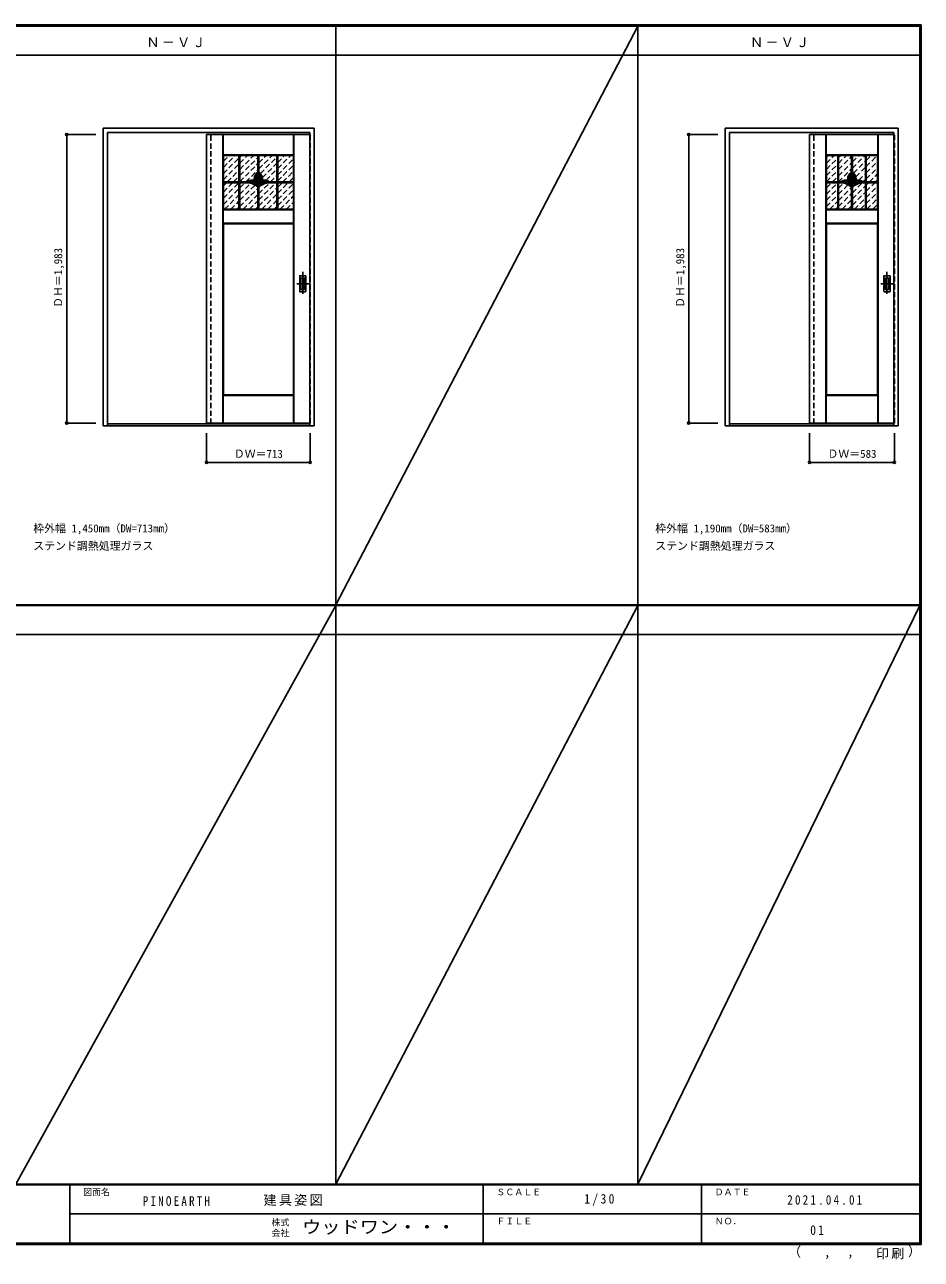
# Model space of a CAD drawing. Units: millimetres, scale not verified. Extents: x -6000 to 5700, y -4307 to 4175.
# Drawn here: x -461 to 5700, y -4307 to 4175 of the extents above; entities that cross this region are included whole.
import ezdxf
from ezdxf.enums import TextEntityAlignment as Align

# ---------------------------------------------------------------- set-up
doc = ezdxf.new("R2010")
doc.units = ezdxf.units.MM
doc.header["$LTSCALE"] = 30
doc.header["$PDMODE"] = 32
doc.header["$PDSIZE"] = 15
doc.linetypes.add('CHAIN1', pattern=[8, 5, -1, 1, -1])
doc.linetypes.add('DASHED1', pattern=[1.8, 1.2, -0.6])
for name, color, linetype in [('0-1_通り芯', 4, 'CHAIN1'), ('0-2_扉', 4, 'DASHED1'), ('0-3_仕上げ', 3, 'Continuous'), ('0-4_枠', 3, 'Continuous'), ('0-6_引手', 3, 'Continuous'), ('0-A_文字', 7, 'Continuous'), ('0-B_寸法', 7, 'Continuous'), ('0-C_ハッチ', 4, 'DASHED1'), ('F-1_枠', 6, 'Continuous'), ('F-A_文字', 7, 'Continuous')]:
    doc.layers.add(name, color=color, linetype=linetype)
doc.styles.add('ＭＳ ゴシック', font='')
doc.styles.get('ＭＳ ゴシック').set_extended_font_data('MS Gothic')

msp = doc.modelspace()

# ---------------------------------------------------------------- linework, layer by layer
at = {"layer": '0-1_通り芯'}
for p, q in [((1450, 2476.5), (1450, 2314.5)), ((5464, 2476.5), (5464, 2314.5)), ((1491, 2395.5), (1409, 2395.5)), ((5505, 2395.5), (5423, 2395.5))]:
    msp.add_line(p, q, dxfattribs=at)
at = {"layer": '0-2_扉', "color": 3, "linetype": 'Continuous'}
for p, q in [((1498, 3421), (788, 3421)), ((788, 3421), (788, 1438)), ((5512, 3421), (4932, 3421)), ((4932, 3421), (4932, 1438)), ((1498, 1438), (788, 1438)), ((5512, 1438), (4932, 1438))]:
    msp.add_line(p, q, dxfattribs=at)
at = {"layer": '0-2_扉'}
for p, q in [((788, 3421), (788, 3417)), ((1498, 3421), (1501, 3421)), ((4932, 3421), (4932, 3417)), ((5512, 3421), (5515, 3421))]:
    msp.add_line(p, q, dxfattribs=at)
for points in [[(1498, 1438), (1501, 1438), (1501, 3421)], [(5512, 1438), (5515, 1438), (5515, 3421)]]:
    msp.add_lwpolyline(points, dxfattribs=at)
at = {"layer": '0-3_仕上げ', "color": 7}
for p, q in [((900, 1438), (900, 3421)), ((901, 3280), (901, 3421)), ((902, 3281), (902, 3421)), ((1387, 3281), (1387, 3421)), ((1388, 3280), (1388, 3421)), ((1389, 1438), (1389, 3421)), ((5044, 1438), (5044, 3421)), ((5045, 3280), (5045, 3421)), ((5046, 3281), (5046, 3421)), ((5401, 3281), (5401, 3421)), ((5402, 3280), (5402, 3421)), ((5403, 1438), (5403, 3421)), ((902, 3281), (1387, 3281)), ((1385, 3277), (1388, 3280)), ((1387, 3281), (1388, 3280)), ((5046, 3281), (5401, 3281)), ((5399, 3277), (5402, 3280)), ((5401, 3281), (5402, 3280)), ((901, 2904), (904, 2907)), ((901, 2904), (902, 2903)), ((901, 2904), (901, 2810)), ((1387, 2811), (1387, 2903)), ((1388, 2904), (1388, 2810)), ((5045, 2904), (5048, 2907)), ((5045, 2904), (5046, 2903)), ((5045, 2904), (5045, 2810)), ((5046, 2811), (5046, 2903)), ((5046, 2903), (5401, 2903)), ((5401, 2811), (5401, 2903)), ((5402, 2904), (5402, 2810)), ((902, 2811), (1388, 2811)), ((1385, 2807), (1388, 2810)), ((1387, 2811), (1388, 2810)), ((5046, 2811), (5401, 2811)), ((5399, 2807), (5402, 2810)), ((5401, 2811), (5402, 2810)), ((901, 1629), (904, 1632)), ((901, 1629), (902, 1628)), ((901, 1438), (901, 1629)), ((902, 1628), (1387, 1628)), ((902, 1438), (902, 1628)), ((1387, 1438), (1387, 1628)), ((1388, 1438), (1388, 1629)), ((5045, 1629), (5048, 1632)), ((5045, 1629), (5046, 1628)), ((5045, 1438), (5045, 1629)), ((5046, 1628), (5401, 1628)), ((5046, 1438), (5046, 1628)), ((5401, 1438), (5401, 1628)), ((5402, 1438), (5402, 1629))]:
    msp.add_line(p, q, dxfattribs=at)
at = {"layer": '0-3_仕上げ'}
for p, q in [((904, 3277), (1385, 3277)), ((904, 2907), (904, 3277)), ((1011.5, 2907), (1011.5, 3277)), ((1017.5, 2907), (1017.5, 3277)), ((1141.5, 3172.32), (1141.5, 3277)), ((1147.5, 3172.32), (1147.5, 3277)), ((1271.5, 2907), (1271.5, 3277)), ((1277.5, 2907), (1277.5, 3277)), ((1385, 2907), (1385, 3277)), ((5048, 2907), (5048, 3277)), ((5048, 3277), (5399, 3277)), ((5125.5, 2907), (5125.5, 3277)), ((5131.5, 2907), (5131.5, 3277)), ((5220.5, 3172.32), (5220.5, 3277)), ((5226.5, 3172.32), (5226.5, 3277)), ((5315.5, 2907), (5315.5, 3277)), ((5321.5, 2907), (5321.5, 3277)), ((5399, 2907), (5399, 3277)), ((904, 3095), (1067.32, 3095)), ((904, 3089), (1068.5, 3089)), ((1141.5, 2907), (1141.5, 3055.88)), ((1147.5, 2907), (1147.5, 3055.88)), ((1220.49, 3089), (1385, 3089)), ((1221.68, 3095), (1385, 3095)), ((5048, 3095), (5146.32, 3095)), ((5048, 3089), (5147.5, 3089)), ((5220.5, 2907), (5220.5, 3055.88)), ((5226.5, 2907), (5226.5, 3055.88)), ((5299.49, 3089), (5399, 3089)), ((5300.68, 3095), (5399, 3095)), ((904, 2907), (1385, 2907)), ((5048, 2907), (5399, 2907)), ((904, 2807), (1385, 2807)), ((904, 1632), (904, 2807)), ((1385, 1632), (1385, 2807)), ((5048, 2807), (5399, 2807)), ((5048, 1632), (5048, 2807)), ((5399, 1632), (5399, 2807)), ((904, 1632), (1385, 1632)), ((5048, 1632), (5399, 1632))]:
    msp.add_line(p, q, dxfattribs=at)
at = {"layer": '0-3_仕上げ', "linetype": 'CHAIN1'}
for p, q in [((1014.5, 2907), (1014.5, 3277)), ((1144.5, 3172.32), (1144.5, 3277)), ((1274.5, 2907), (1274.5, 3277)), ((5128.5, 2907), (5128.5, 3277)), ((5223.5, 3172.32), (5223.5, 3277)), ((5318.5, 2907), (5318.5, 3277)), ((904, 3092), (1068.5, 3092)), ((1144.5, 2907), (1144.5, 3061.89)), ((1220.5, 3092), (1385, 3092)), ((5048, 3092), (5147.5, 3092)), ((5223.5, 2907), (5223.5, 3061.89)), ((5299.5, 3092), (5399, 3092))]:
    msp.add_line(p, q, dxfattribs=at)
at = {"layer": '0-3_仕上げ', "color": 7}
for points in [[(902, 3281), (901, 3280), (904, 3277)], [(5046, 3281), (5045, 3280), (5048, 3277)], [(902, 2811), (902, 2903), (1388, 2903)], [(1385, 2907), (1388, 2904), (1387, 2903)], [(5399, 2907), (5402, 2904), (5401, 2903)], [(902, 2811), (901, 2810), (904, 2807)], [(5046, 2811), (5045, 2810), (5048, 2807)], [(1385, 1632), (1388, 1629), (1387, 1628)], [(5399, 1632), (5402, 1629), (5401, 1628)]]:
    msp.add_lwpolyline(points, dxfattribs=at)
at = {"layer": '0-3_仕上げ'}
for centre, radius, start, end in [((1159.12, 3120.09), 43, 131.16277, 203.35991), ((1159.12, 3120.09), 37, 131.16277, 225.52075), ((1109.76, 3176.56), 32, 311.16277, 353.05604), ((1109.76, 3176.56), 38, 311.16277, 336.10603), ((1179.24, 3176.56), 38, 203.89397, 228.83723), ((1179.24, 3176.56), 32, 186.94396, 228.83723), ((1129.88, 3120.09), 37, 314.47925, 48.83723), ((1129.88, 3120.09), 43, 336.64009, 48.83723), ((5238.12, 3120.09), 43, 131.16277, 203.35991), ((5238.12, 3120.09), 37, 131.16277, 225.52075), ((5188.76, 3176.56), 32, 311.16277, 353.05604), ((5188.76, 3176.56), 38, 311.16277, 336.10603), ((5258.24, 3176.56), 38, 203.89397, 228.83723), ((5258.24, 3176.56), 32, 186.94396, 228.83723), ((5208.88, 3120.09), 37, 314.47925, 48.83723), ((5208.88, 3120.09), 43, 336.64009, 48.83723), ((1099.57, 3059.44), 48, 65.27067, 132.2051), ((1068.51, 2992), 97, 41.19177, 90.00377), ((1099.57, 3059.44), 42, 7.55844, 122.98693), ((1068.51, 2992), 103, 45.10773, 85.43764), ((1099.57, 3059.44), 48, 20.5908, 45.52075), ((1189.43, 3059.44), 48, 134.47925, 159.4092), ((1220.49, 2992), 97, 90, 138.80823), ((1189.43, 3059.44), 42, 57.01307, 172.44156), ((1220.49, 2992), 103, 94.56236, 134.89227), ((1189.43, 3059.44), 48, 47.7949, 114.72933), ((5178.57, 3059.44), 48, 65.27067, 132.2051), ((5147.51, 2992), 97, 41.19177, 90.00377), ((5178.57, 3059.44), 42, 7.55844, 122.98693), ((5147.51, 2992), 103, 45.10773, 85.43764), ((5178.57, 3059.44), 48, 20.5908, 45.52075), ((5268.43, 3059.44), 48, 134.47925, 159.4092), ((5299.49, 2992), 97, 90, 138.80823), ((5268.43, 3059.44), 42, 57.01307, 172.44156), ((5299.49, 2992), 103, 94.56236, 134.89227), ((5268.43, 3059.44), 48, 47.7949, 114.72933)]:
    msp.add_arc(centre, radius, start, end, dxfattribs=at)
at = {"layer": '0-3_仕上げ', "linetype": 'CHAIN1'}
for centre, radius, start, end in [((1159.12, 3120.09), 40, 131.16277, 225.52075), ((1109.76, 3176.56), 35, 311.16277, 353.05604), ((1179.24, 3176.56), 35, 186.94396, 228.83723), ((1129.88, 3120.09), 40, 314.47925, 48.83723), ((5238.12, 3120.09), 40, 131.16277, 225.52075), ((5188.76, 3176.56), 35, 311.16277, 353.05604), ((5258.24, 3176.56), 35, 186.94396, 228.83723), ((5208.88, 3120.09), 40, 314.47925, 48.83723), ((1099.57, 3059.44), 45, 3.11365, 133.65902), ((1068.51, 2992), 100, 40.5416, 90.00377), ((1189.43, 3059.44), 45, 46.34098, 176.88635), ((1220.49, 2992), 100, 89.99623, 139.4584), ((5178.57, 3059.44), 45, 3.11365, 133.65902), ((5147.51, 2992), 100, 40.5416, 90.00377), ((5268.43, 3059.44), 45, 46.34098, 176.88635), ((5299.49, 2992), 100, 89.99623, 139.4584)]:
    msp.add_arc(centre, radius, start, end, dxfattribs=at)
at = {"layer": '0-4_枠'}
for p, q in [((78, 1418), (78, 3465)), ((78, 3465), (1528, 3465)), ((108, 1418), (108, 3435)), ((108, 3435), (1498, 3435)), ((1498, 1418), (1498, 3435)), ((1528, 1418), (1528, 3465)), ((4352, 1418), (4352, 3465)), ((4352, 3465), (5542, 3465)), ((4382, 1418), (4382, 3435)), ((4382, 3435), (5512, 3435)), ((5512, 1418), (5512, 3435)), ((5542, 1418), (5542, 3465)), ((78, 1418), (1528, 1418)), ((108, 1433), (1498, 1433)), ((4352, 1418), (5542, 1418)), ((4382, 1433), (5512, 1433))]:
    msp.add_line(p, q, dxfattribs=at)
at = {"layer": '0-4_枠', "color": 4, "linetype": 'DASHED1'}
for p, q in [((788, 1433), (788, 3435)), ((818, 1433), (818, 3435)), ((4932, 1433), (4932, 3435)), ((4962, 1433), (4962, 3435))]:
    msp.add_line(p, q, dxfattribs=at)
at = {"layer": '0-6_引手'}
for p, q in [((1429, 2449), (1429, 2342)), ((1430.5, 2450.5), (1469.5, 2450.5)), ((1471, 2342), (1471, 2449)), ((5443, 2449), (5443, 2342)), ((5444.5, 2450.5), (5483.5, 2450.5)), ((5485, 2342), (5485, 2449)), ((1430.5, 2340.5), (1469.5, 2340.5)), ((5444.5, 2340.5), (5483.5, 2340.5))]:
    msp.add_line(p, q, dxfattribs=at)
at = {"layer": '0-6_引手', "color": 7}
for p, q in [((1437.5, 2433), (1437.5, 2358)), ((1439, 2434.5), (1461, 2434.5)), ((1462.5, 2358), (1462.5, 2433)), ((5451.5, 2433), (5451.5, 2358)), ((5453, 2434.5), (5475, 2434.5)), ((5476.5, 2358), (5476.5, 2433)), ((1439, 2356.5), (1461, 2356.5)), ((5453, 2356.5), (5475, 2356.5))]:
    msp.add_line(p, q, dxfattribs=at)
at = {"layer": '0-6_引手'}
for centre, start, end in [((1430.5, 2449), 90, 180), ((1469.5, 2449), 0, 90), ((5444.5, 2449), 90, 180), ((5483.5, 2449), 0, 90), ((1430.5, 2342), 180, 270), ((1469.5, 2342), 270, 0), ((5444.5, 2342), 180, 270), ((5483.5, 2342), 270, 0)]:
    msp.add_arc(centre, 1.5, start, end, dxfattribs=at)
at = {"layer": '0-6_引手', "color": 7}
for centre, start, end in [((1439, 2433), 90, 180), ((1461, 2433), 0, 90), ((5453, 2433), 90, 180), ((5475, 2433), 0, 90), ((1439, 2358), 180, 270), ((1461, 2358), 270, 0), ((5453, 2358), 180, 270), ((5475, 2358), 270, 0)]:
    msp.add_arc(centre, 1.5, start, end, dxfattribs=at)
at = {"layer": '0-B_寸法', "color": 4}
for p, q in [((-172, 3421), (-172, 1438)), ((-172, 3421), (28, 3421)), ((4102, 3421), (4102, 1438)), ((4102, 3421), (4302, 3421)), ((-172, 1438), (28, 1438)), ((1501, 1168), (1501, 1368)), ((4102, 1438), (4302, 1438)), ((5515, 1168), (5515, 1368))]:
    msp.add_line(p, q, dxfattribs=at)
for points in [[(1501, 1168), (788, 1168), (788, 1368)], [(5515, 1168), (4932, 1168), (4932, 1368)]]:
    msp.add_lwpolyline(points, dxfattribs=at)
at = {"layer": '0-B_寸法'}
for p in [(-172, 3421), (4102, 3421), (-172, 1438), (4102, 1438), (788, 1168), (1501, 1168), (4932, 1168), (5515, 1168)]:
    msp.add_point(p, dxfattribs=at)
at = {"layer": '0-C_ハッチ'}
for p, q in [((904, 3195.03), (985.97, 3277)), ((904, 3237.45), (943.55, 3277)), ((904, 3152.6), (1011.5, 3260.1)), ((1017.5, 3181.25), (1113.25, 3277)), ((1017.5, 3223.67), (1070.83, 3277)), ((1017.5, 3266.1), (1028.4, 3277)), ((1017.5, 3138.82), (1141.5, 3262.82)), ((1147.5, 3183.97), (1240.53, 3277)), ((1147.5, 3226.39), (1198.11, 3277)), ((1147.5, 3268.82), (1155.68, 3277)), ((1158.31, 3152.35), (1271.5, 3265.54)), ((1277.5, 3186.69), (1367.81, 3277)), ((1277.5, 3229.11), (1325.39, 3277)), ((1277.5, 3271.54), (1282.96, 3277)), ((1277.5, 3144.26), (1385, 3251.76)), ((5048, 3223.66), (5101.34, 3277)), ((5048, 3266.09), (5058.91, 3277)), ((5048, 3181.24), (5125.5, 3258.74)), ((5131.5, 3222.31), (5186.19, 3277)), ((5131.5, 3264.74), (5143.76, 3277)), ((5131.5, 3179.89), (5220.5, 3268.89)), ((5131.5, 3137.46), (5220.5, 3226.46)), ((5226.5, 3190.03), (5313.47, 3277)), ((5226.5, 3232.46), (5271.04, 3277)), ((5226.5, 3274.89), (5228.61, 3277)), ((5234.26, 3155.37), (5315.5, 3236.61)), ((5321.5, 3200.18), (5398.32, 3277)), ((5321.5, 3242.61), (5355.89, 3277)), ((5321.5, 3157.75), (5399, 3235.25)), ((904, 3110.17), (1011.5, 3217.67)), ((931.25, 3095), (1011.5, 3175.25)), ((1017.5, 3096.39), (1141.5, 3220.39)), ((1058.53, 3095), (1141.5, 3177.97)), ((1172.67, 3124.29), (1271.5, 3223.11)), ((1197.56, 3106.75), (1271.5, 3180.69)), ((1277.5, 3101.84), (1385, 3209.34)), ((1313.09, 3095), (1385, 3166.91)), ((5048, 3138.81), (5125.5, 3216.31)), ((5048, 3096.39), (5125.5, 3173.89)), ((5131.5, 3095.03), (5220.5, 3184.03)), ((5250.83, 3129.51), (5315.5, 3194.18)), ((5271.12, 3107.37), (5315.5, 3151.75)), ((5321.5, 3115.33), (5399, 3192.83)), ((5343.6, 3095), (5399, 3150.4)), ((904, 2982.89), (1010.11, 3089)), ((904, 3025.32), (967.68, 3089)), ((904, 3067.75), (925.25, 3089)), ((973.68, 3095), (1011.5, 3132.82)), ((1017.5, 3053.97), (1052.53, 3089)), ((1017.5, 3011.54), (1092.06, 3086.1)), ((1017.5, 2969.11), (1121.58, 3073.19)), ((1111.81, 3105.86), (1117.07, 3111.11)), ((1147.5, 2971.84), (1264.66, 3089)), ((1147.5, 3014.26), (1222.24, 3089)), ((1228.24, 3095), (1271.5, 3138.26)), ((1270.66, 3095), (1271.5, 3095.84)), ((1277.5, 3016.98), (1349.52, 3089)), ((1277.5, 3059.41), (1307.09, 3089)), ((1277.5, 2974.56), (1385, 3082.06)), ((1355.52, 3095), (1385, 3124.48)), ((5048, 3011.53), (5125.47, 3089)), ((5048, 3053.96), (5083.04, 3089)), ((5089.04, 3095), (5125.5, 3131.46)), ((5131.5, 3052.61), (5166.1, 3087.2)), ((5131.5, 3010.18), (5196.84, 3075.52)), ((5131.5, 2967.75), (5220.09, 3056.35)), ((5185.79, 3106.9), (5195.28, 3116.39)), ((5226.5, 3020.33), (5295.07, 3088.9)), ((5226.5, 2977.9), (5315.5, 3066.9)), ((5301.17, 3095), (5315.5, 3109.33)), ((5321.5, 3030.47), (5380.03, 3089)), ((5321.5, 3072.9), (5337.6, 3089)), ((5321.5, 2988.05), (5399, 3065.55)), ((5386.03, 3095), (5399, 3107.97)), ((904, 2940.47), (1011.5, 3047.97)), ((912.96, 2907), (1011.5, 3005.54)), ((1017.5, 2926.69), (1141.5, 3050.69)), ((1040.24, 2907), (1141.5, 3008.26)), ((1147.5, 2929.41), (1271.5, 3053.41)), ((1167.52, 2907), (1271.5, 3010.98)), ((1277.5, 2932.13), (1385, 3039.63)), ((1294.8, 2907), (1385, 2997.2)), ((5048, 2969.11), (5125.5, 3046.61)), ((5048, 2926.68), (5125.5, 3004.18)), ((5131.5, 2925.33), (5220.5, 3014.33)), ((5155.6, 2907), (5220.5, 2971.9)), ((5226.5, 2935.47), (5315.5, 3024.47)), ((5240.45, 2907), (5315.5, 2982.05)), ((5321.5, 2945.62), (5399, 3023.12)), ((5325.31, 2907), (5399, 2980.69)), ((955.39, 2907), (1011.5, 2963.11)), ((997.81, 2907), (1011.5, 2920.69)), ((1082.66, 2907), (1141.5, 2965.84)), ((1125.09, 2907), (1141.5, 2923.41)), ((1209.94, 2907), (1271.5, 2968.56)), ((1252.37, 2907), (1271.5, 2926.13)), ((1337.22, 2907), (1385, 2954.78)), ((1379.65, 2907), (1385, 2912.35)), ((5070.75, 2907), (5125.5, 2961.75)), ((5113.17, 2907), (5125.5, 2919.33)), ((5198.03, 2907), (5220.5, 2929.47)), ((5282.88, 2907), (5315.5, 2939.62)), ((5367.73, 2907), (5399, 2938.27))]:
    msp.add_line(p, q, dxfattribs=at)
at = {"layer": '0-C_ハッチ', "color": 3, "linetype": 'Continuous'}
for p, q in [((1153.95, 3148.2), (1122.29, 3116.54)), ((1149.8, 3152.53), (1122.48, 3125.21)), ((1158.17, 3143.93), (1123.69, 3109.45)), ((1161.7, 3138.97), (1126.11, 3103.38)), ((1146.34, 3157.55), (1126.7, 3137.91)), ((5232.95, 3148.2), (5201.29, 3116.54)), ((5228.8, 3152.53), (5201.48, 3125.21)), ((5237.17, 3143.93), (5202.69, 3109.45)), ((5240.7, 3138.97), (5205.11, 3103.38)), ((5225.34, 3157.55), (5205.7, 3137.91)), ((1164.46, 3133.25), (1129.34, 3098.13)), ((1166.3, 3126.61), (1133.29, 3093.6)), ((1166.85, 3118.67), (1137.3, 3089.12)), ((1164.94, 3108.28), (1140.76, 3084.09)), ((5243.46, 3133.25), (5208.34, 3098.13)), ((5245.3, 3126.61), (5212.29, 3093.6)), ((5245.85, 3118.67), (5216.3, 3089.12)), ((5243.94, 3108.28), (5219.76, 3084.09))]:
    msp.add_line(p, q, dxfattribs=at)
at = {"layer": '0-C_ハッチ', "color": 2, "linetype": 'Continuous'}
for p, q in [((1082.72, 3097.92), (1087.39, 3093.25)), ((1089.03, 3100.1), (1098.63, 3090.5)), ((1096.3, 3101.32), (1112.47, 3085.15)), ((1105.01, 3101.09), (1139.02, 3067.08)), ((1116.87, 3097.71), (1137.84, 3076.75)), ((1149.71, 3073.07), (1152.98, 3069.79)), ((1152.26, 3079), (1157.65, 3073.61)), ((1155.52, 3084.22), (1162.57, 3077.17)), ((1159.41, 3088.82), (1167.76, 3080.47)), ((1163.91, 3092.8), (1173.21, 3083.51)), ((1169.04, 3096.16), (1178.95, 3086.25)), ((1174.85, 3098.83), (1185, 3088.69)), ((1181.49, 3100.69), (1191.37, 3090.8)), ((1189.21, 3101.44), (1198.12, 3092.54)), ((1198.74, 3100.4), (1205.27, 3093.87)), ((5161.72, 3097.92), (5166.39, 3093.25)), ((5168.03, 3100.1), (5177.63, 3090.5)), ((5175.3, 3101.32), (5191.47, 3085.15)), ((5184.01, 3101.09), (5218.02, 3067.08)), ((5195.87, 3097.71), (5216.84, 3076.75)), ((5228.71, 3073.07), (5231.98, 3069.79)), ((5231.26, 3079), (5236.65, 3073.61)), ((5234.52, 3084.22), (5241.57, 3077.17)), ((5238.41, 3088.82), (5246.76, 3080.47)), ((5242.91, 3092.8), (5252.21, 3083.51)), ((5248.04, 3096.16), (5257.95, 3086.25)), ((5253.85, 3098.83), (5264, 3088.69)), ((5260.49, 3100.69), (5270.37, 3090.8)), ((5268.21, 3101.44), (5277.12, 3092.54)), ((5277.74, 3100.4), (5284.27, 3093.87))]:
    msp.add_line(p, q, dxfattribs=at)
at = {"layer": 'F-1_枠'}
for p, q in [((-6000, 4175), (5700, 4175)), ((-6000, 4170), (5700, 4170)), ((-6000, 4165), (5700, 4165)), ((1678, -3790), (1678, 4175)), ((3752, -3790), (3752, 4175)), ((5690, 4175), (5690, -4205)), ((5695, 4175), (5695, -4205)), ((5700, 4175), (5700, -4205)), ((-6000, 3965), (5700, 3965)), ((-6000, 190.5), (5700, 190.5)), ((-6000, 187.5), (5700, 187.5)), ((-6000, 184.5), (5700, 184.5)), ((-6000, -15.5), (5700, -15.5)), ((5700, -3790), (-6000, -3790)), ((5700, -3795), (-6000, -3795)), ((-150, -3795), (-150, -4195)), ((2690, -3795), (2690, -4195)), ((4190, -3795), (4190, -4195)), ((-150, -3995), (5690, -3995.01)), ((5700, -4195), (-6000, -4195)), ((5700, -4200), (-6000, -4200)), ((5700, -4205), (-6000, -4205))]:
    msp.add_line(p, q, dxfattribs=at)
at = {"layer": 'F-A_文字'}
for p, q in [((1678, 190.5), (3752, 4165)), ((1678, 184.5), (-522, -3790)), ((1678, -3790), (3752, 184.5)), ((3752, -3790), (5690, 184.5))]:
    msp.add_line(p, q, dxfattribs=at)

# ---------------------------------------------------------------- texts
at = {"layer": '0-A_文字', "style": 'ＭＳ ゴシック'}
for s, p in [('枠外幅 1,450mm（DW=713mm）', (-402, 670.5)), ('枠外幅 1,190mm（DW=583mm）', (3872, 670.5)), ('ステンド調熱処理ガラス', (-402, 550.5)), ('ステンド調熱処理ガラス', (3872, 550.5))]:
    msp.add_text(s, height=54.99, dxfattribs=at).set_placement(p, align=Align.BOTTOM_LEFT)
at = {"layer": '0-A_文字', "char_height": 65.98, "attachment_point": 7, "style": 'ＭＳ ゴシック'}
for insert in [(375.5, 4020), (4523.5, 4020)]:
    msp.add_mtext('\\T1.17;Ｎ－ＶＪ', dxfattribs=dict(at, insert=insert))
at = {"layer": '0-B_寸法', "style": 'ＭＳ ゴシック'}
for p in [(-187, 2229.25), (4087, 2229.25)]:
    msp.add_text('ＤＨ＝1,983', height=54.99, rotation=90, dxfattribs=at).set_placement(p, align=Align.BOTTOM_LEFT)
for s, p in [('ＤＷ＝713', (975.75, 1183)), ('ＤＷ＝583', (5054.75, 1183))]:
    msp.add_text(s, height=54.99, dxfattribs=at).set_placement(p, align=Align.BOTTOM_LEFT)
at = {"layer": 'F-A_文字', "style": 'ＭＳ ゴシック'}
for s, height, p in [('図面名', 43.99, (-60, -3880)), ('ＳＣＡＬＥ', 43.99, (2780, -3880)), ('ＤＡＴＥ', 43.99, (4280, -3880)), ('株式', 43.99, (1235, -4089)), ('ＦＩＬＥ', 43.99, (2780, -4080)), ('ＮＯ．', 43.99, (4280, -4080)), ('会社', 43.99, (1235, -4161)), ('（', 65.98, (4784.03, -4308.31)), ('）', 65.98, (5608.4, -4304.13)), (',', 65.98, (5031.28, -4308.31)), (',', 65.98, (5190.2, -4305.53))]:
    msp.add_text(s, height=height, dxfattribs=at).set_placement(p, align=Align.BOTTOM_LEFT)
at = {"layer": 'F-A_文字', "style": 'ＭＳ ゴシック', "width": 1.1}
msp.add_text('ウッドワン・・・', height=87.98, dxfattribs=at).set_placement((1445, -4155), align=Align.BOTTOM_LEFT)
at = {"layer": 'F-A_文字', "char_height": 65.98, "attachment_point": 7, "style": 'ＭＳ ゴシック'}
for s, insert in [('\\T1.39;\\W0.85;PINOEARTH', (350, -3940.79)), ('\\T1.17;建具姿図', (1180.42, -3940)), ('\\T1.38;\\W0.9;1/30', (3383.75, -3940)), ('\\T1.39;\\W0.85;2021.04.01', (4778.75, -3932.5)), ('\\T1.36;\\W0.9;01', (4936.25, -4140)), ('\\T1.17;印刷', (5388.15, -4306.92))]:
    msp.add_mtext(s, dxfattribs=dict(at, insert=insert))

doc.saveas('drawing.dxf')
